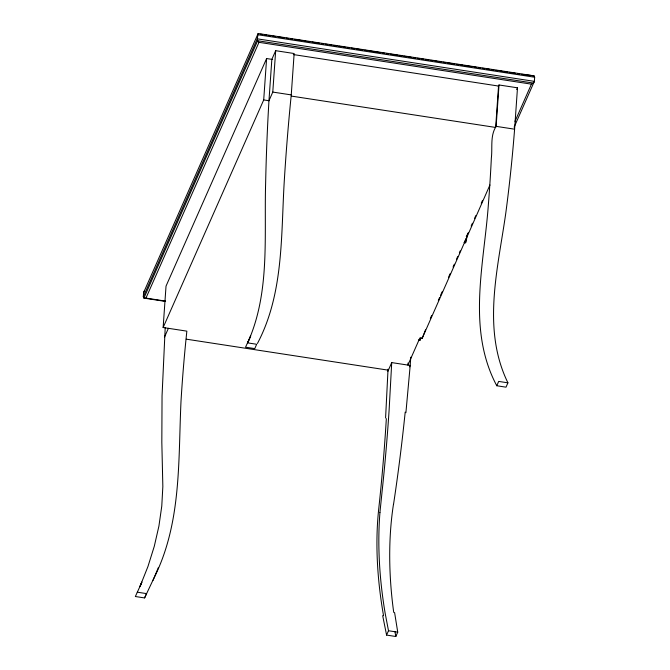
<?xml version="1.0" encoding="UTF-8"?>
<svg xmlns="http://www.w3.org/2000/svg" width="670" height="670" viewBox="0 0 670 670"><rect width="100%" height="100%" fill="white"/><g stroke="black" fill="none" stroke-linecap="round" stroke-linejoin="round"><path stroke-width="1" d="M388.039 369.195L385.585 418.013M405.903 412.695L410.199 365.435L391.724 362.596L389.136 409.688A1566.276 792.685 75.3 0 1 382.176 490.691L379.932 512.483M257.447 343.459C284.264 292.673 280.831 233.788 284.449 178.262C286.182 150.44 288.46 122.644 291.257 94.906L294.147 53.525L275.68 50.686L271.844 59.362L268.955 100.743C267.322 128.196 266.208 155.683 265.63 183.186C264.03 236.343 270.261 292.204 247.925 342.194L250.68 336.013L245.53 347.186L254.767 348.601L256.685 344.271L247.448 342.847M165.205 327.672L162.048 395.87L161.83 442.426L162.844 486.546L161.772 506.11L158.916 526.076L154.293 546.268L147.953 566.502L139.946 586.585L141.889 582.037L140.524 585.253M165.599 301.45L143.899 298.116L143.305 296.743L143.598 292.606L258.143 33.5L534.065 75.852L534.652 77.226L534.367 81.363L514.099 127.216M140.809 584.592L135.348 596.518L144.586 597.933L153.983 578.009C181.662 522.876 178.186 461.086 181.001 401.372C182.408 377.922 184.384 354.514 186.855 331.147L163.137 327.513L166.026 286.123L266.601 58.55L272.656 59.479M258.143 33.5L257.28 38.835L257.632 40.744L258.972 42.336L531.427 84.16L533.555 83.097L534.367 81.363L257.28 38.835L143.305 296.743M163.137 327.513L263.704 99.939L266.601 58.55M268.955 100.743L272.782 92.075L275.68 50.686M408.038 363.006L407.888 365.083L419.864 337.99L422.175 338.342L489.954 184.962M410.777 357.16L410.199 365.435L409.563 366.875M496.127 126.354L499.016 84.973L517.491 87.803L514.602 129.193C512.416 157.199 509.502 185.146 505.8 212.985C497.919 268.896 481.655 329.062 507.919 382.83L506.001 387.168L496.772 385.753C466.705 329.322 484.025 264.75 488.363 204.744C489.611 189.2 490.591 173.639 491.353 158.07C492.626 147.4 489.979 135.876 496.127 126.354L514.602 129.193M465.416 242.808L464.168 242.507L465.416 242.808L465.809 242.213L467.593 233.746M464.486 242.666L465.801 238.822L466.722 238.964M465.96 240.111L466.211 239.349M422.175 338.342L425.5 329.858M153.02 580.371L158.447 567.423M533.555 83.097L257.632 40.744L143.899 298.116L145.951 298.083L258.972 42.336M164.552 336.985L168.388 328.317M144.586 597.933L146.495 593.603L137.266 592.18M498.254 86.706L499.016 84.973M387.897 371.264L391.724 362.596M516.729 89.537L517.491 87.803M514.987 121.379L531.427 84.16M418.415 339.908L419.822 340.469L421.087 337.596M430.341 318.468L431.606 315.612M438.339 300.378L439.595 297.522M440.441 295.612L442.125 291.81M448.431 277.522L450.114 273.72M453.062 267.054L454.327 264.198M456.429 259.432L457.694 256.577M459.377 252.774L460.215 250.865M466.529 236.585L468.213 232.775M471.152 226.108L472.417 223.252M474.519 218.495L475.784 215.64M481.253 203.261L482.517 200.405M394.588 612.506L397.737 632.162L395.819 636.5L386.582 635.085L388.5 630.746L385.2 613.502A249.684 126.362 75.3 0 1 379.949 512.5M496.772 385.753L498.681 381.414L507.919 382.83M143.598 292.606L144.402 290.872M419.822 340.469L420.383 339.28M534.065 75.852L521.687 74.303M260.58 34.22L262.64 34.538M264.709 34.857L266.769 35.167M268.838 35.485L270.898 35.803M272.966 36.121L275.027 36.44M278.125 36.909L284.315 37.863M286.383 38.182L288.443 38.5M290.512 38.81L292.572 39.128M294.641 39.446L301.86 40.56M303.929 40.87L305.989 41.188M308.058 41.507L310.118 41.825M312.187 42.143L319.406 43.248M321.474 43.567L323.535 43.885M325.603 44.203L327.663 44.513M329.724 44.831L331.792 45.15M333.853 45.468L336.951 45.945M339.02 46.264L341.08 46.573M343.141 46.892L345.209 47.21M347.269 47.528L349.338 47.846M351.398 48.165L354.497 48.634M356.557 48.952L362.755 49.907M364.815 50.217L366.884 50.535M368.944 50.853L380.3 52.595M382.361 52.913L384.429 53.232M386.49 53.55L388.558 53.86M390.618 54.178L397.846 55.292M399.906 55.61L401.975 55.92M404.035 56.238L406.095 56.556M408.164 56.875L411.263 57.352M413.323 57.662L415.392 57.98M417.452 58.298L419.512 58.617M421.581 58.935L423.641 59.253M425.71 59.563L428.808 60.04M430.869 60.359L432.929 60.677M434.998 60.995L437.058 61.313M439.126 61.623L441.187 61.941M443.255 62.26L445.316 62.578M447.384 62.896L454.603 64.002M456.672 64.32L458.732 64.638M460.801 64.957L462.861 65.266M464.93 65.585L472.149 66.698M474.218 67.008L476.278 67.327M478.346 67.645L480.407 67.963M482.475 68.281L484.536 68.6M486.596 68.91L489.695 69.387M491.763 69.705L493.824 70.023M495.892 70.342L497.952 70.66M500.013 70.97L502.081 71.288M504.142 71.606L507.24 72.084M509.309 72.402L515.498 73.348M517.558 73.666L519.627 73.985M257.573 34.689L534.652 77.226M293.334 54.555L498.539 86.053L495.649 127.442L291.467 96.103M272.782 92.075L291.257 94.906M263.704 99.939L268.754 100.709M466.253 236.376L467.174 236.518M465.332 240.765L466.253 240.907M464.888 242.079L465.809 242.213M145.951 298.083L165.557 301.098M186.26 339.162L388.374 370.183M388.5 630.746L397.737 632.162M386.582 635.085L382.671 615.621M394.915 631.525L395.819 636.5M386.339 418.633A1551.862 762.334 74.3 0 1 378.609 510.004A241.92 119.662 74.1 0 0 383.55 615.73M405.191 412.117A1551.862 808.045 76.4 0 1 393.516 504.451M393.717 612.405A241.92 125.148 76.6 0 1 393.458 504.384"/></g></svg>
